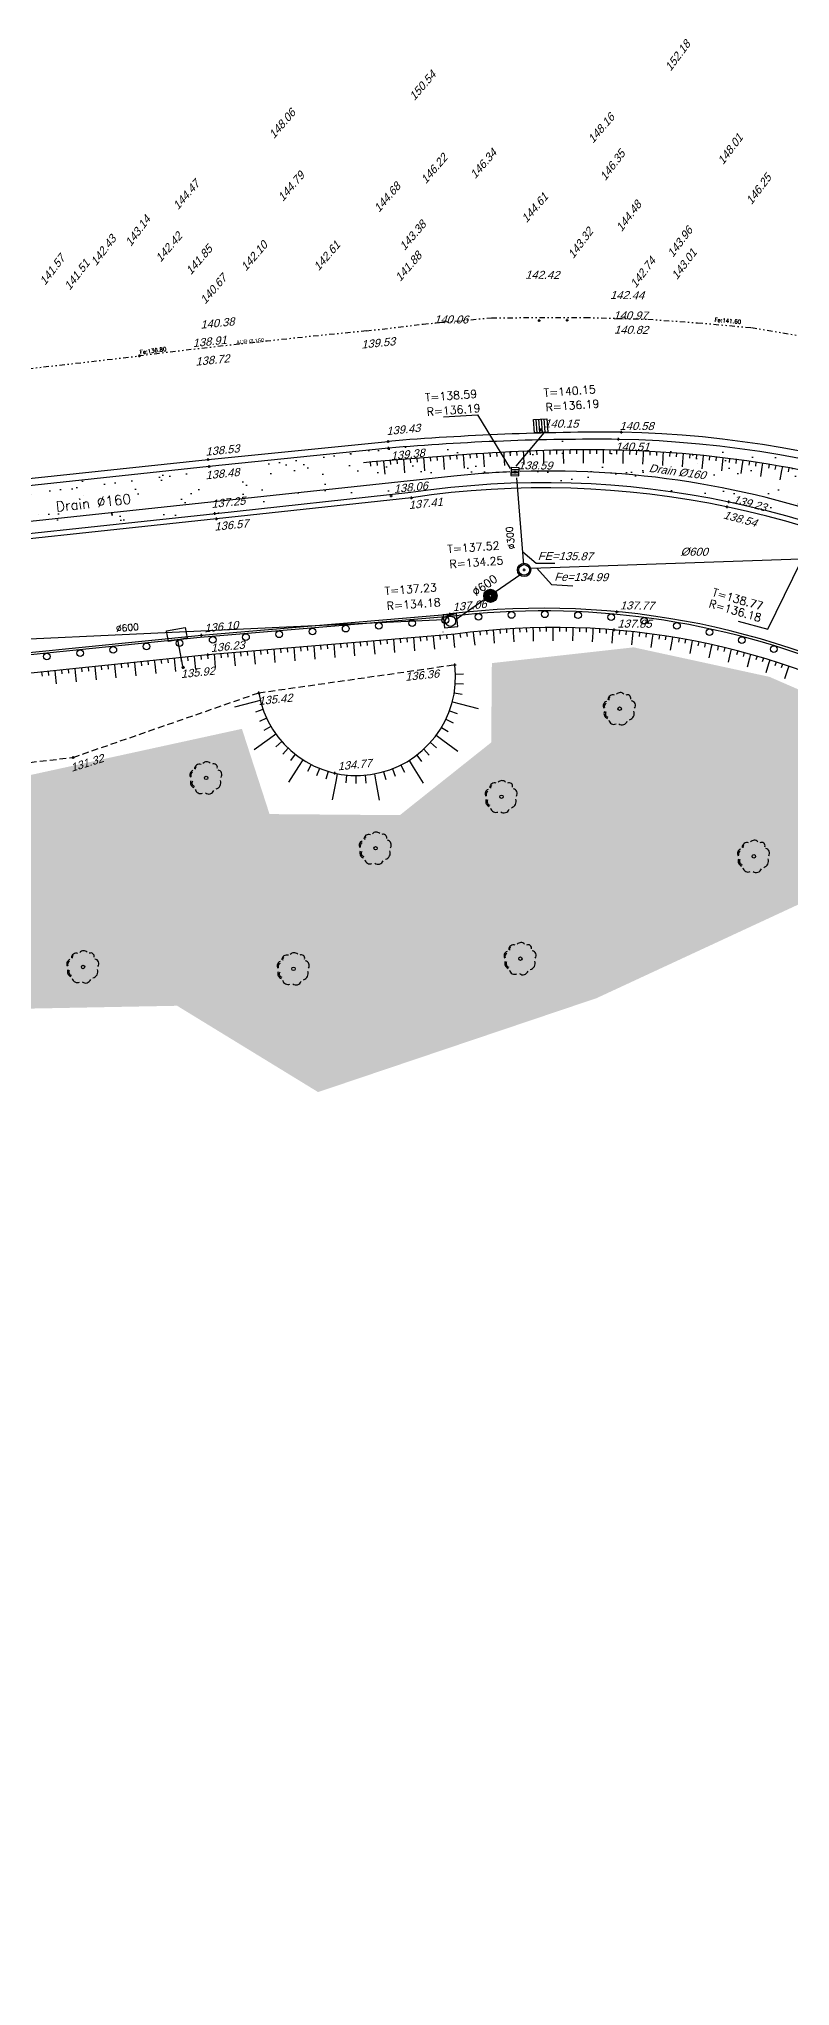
# Model space of a CAD drawing. Header units: metres. Extents: x 1633075 to 1634601, y 8175308 to 8177203.
# Drawn here: x 1633696.6 to 1633752.9, y 8175946.1 to 8176092.1 of the extents above; entities that cross this region are included whole.
import ezdxf

# ---------------------------------------------------------------- set-up
doc = ezdxf.new("R2010")
doc.units = ezdxf.units.M
doc.header["$LTSCALE"] = 2
doc.header["$PDMODE"] = 2
doc.header["$PDSIZE"] = 0.1
for name, pattern in [('211', [0.5, 0.2, -0.1, 0, -0.1, 0, -0.1]), ('31', [2, 1, 1]), ('CACHE', [0.375, 0.25, -0.125]), ('CONTINU', [0])]:
    doc.linetypes.add(name, pattern=pattern)
for name, color, linetype in [('C15785 - BORDURES', 7, 'CONTINU'), ('C15785 - BTALUS', 3, 'CACHE'), ('C15785 - DBA', 252, 'Continuous'), ('C15785 - EAUP', 5, 'CONTINU'), ('C15785 - EP', 4, 'Continuous'), ('C15785 - GLISSIERE', 252, 'Continuous'), ('C15785 - HTALUS', 7, 'Continuous'), ('C15785 - MOBILIER', 252, 'Continuous'), ('C15785 - POINT 2D', 7, 'Continuous'), ('C15785 - RECO-GÉN', 5, 'Continuous'), ('C15785 - Talus', 7, 'Continuous'), ('C15785 - VEGET', 3, 'Continuous'), ('C15785 - Z', 7, 'Continuous')]:
    doc.layers.add(name, color=color, linetype=linetype)
doc.styles.add('SIMPLEX', font='simplex_.ttf', dxfattribs={"height": 0.6})
doc.styles.get("Standard").update_dxf_attribs({"font": 'arial.ttf'})
pattern_1 = [(37.00002714, (1050220.128, 8061047.714), (-0.070374322, 2.937205342), [0, -2.31648, 0, -2.5908, 0, -2.4765]), (7.00002714, (1050220.128, 8061047.714), (2.734567372, 4.277251446), [0, -1.24968, 0, -2.08788, 0, -0.8001]), (327.00002714, (1050218.2534, 8061047.7303), (4.745848775, -0.03279071), [0, -0.762, 0, -2.7432, 0, -3.5814]), (317.00002714, (1050218.2534, 8061047.7303), (4.59283606, 1.29754797), [0, -0.381, 0, -1.79832, 0, -2.0574])]

# ---------------------------------------------------------------- blocks, each defined once
blk = doc.blocks.new('U-GRILLC')
for p, q in [((0.5, 0.5), (-0.5, 0.5)), ((-0.5, 0.5), (-0.5, -0.5)), ((0.4, 0.3), (-0.4, 0.3)), ((0.4, 0.1), (-0.4, 0.1)), ((0.5, -0.5), (0.5, 0.5)), ((-0.5, -0.5), (0.5, -0.5)), ((0.4, -0.1), (-0.4, -0.1)), ((0.4, -0.3), (-0.4, -0.3))]:
    blk.add_line(p, q)
blk = doc.blocks.new('BL19')
at = {"color": 0}
for p, q in [((0.5, 1), (-0.5, 1)), ((-0.5, 1), (-0.5, 0)), ((-0.5, 0), (0.5, 0)), ((0.5, 0), (0.5, 1))]:
    blk.add_line(p, q, dxfattribs=at)
for centre, major_axis, start_param, end_param in [((0.01, -0.97), (0.742, 0.742), 0.387155, 1.183656), ((0.01, 0.55), (-0.275, 0.275), 3.926991, 10.210176)]:
    blk.add_ellipse(centre, major_axis=major_axis, ratio=1, start_param=start_param, end_param=end_param, dxfattribs=at)
blk = doc.blocks.new('GRILLEBG')
at = {"color": 0}
for p, q in [((0, 1), (1, 1)), ((0, 0), (0, 1)), ((1, 0), (0, 0)), ((0.2, 0), (0.2, 1)), ((0.4, 0), (0.4, 1)), ((0.6, 0), (0.6, 1)), ((0.8, 0), (0.8, 1)), ((1, 1), (1, 0))]:
    blk.add_line(p, q, dxfattribs=at)
blk = doc.blocks.new('TALH100A')
blk.add_line((0, 0.3), (0, 1))
blk = doc.blocks.new('TALH100B')
blk.add_line((0, 0), (0, 0.3))
blk = doc.blocks.new('TALB200A')
blk.add_line((0, -0.6), (0, -2))
blk = doc.blocks.new('TALB200B')
blk.add_line((0, 0), (0, -0.6))
blk = doc.blocks.new('RH')
blk.add_circle((0, 0.25), 0.25)
blk = doc.blocks.new('ARBN')
blk.add_circle((0, 0), 0.0517)
for centre, radius, start, end in [((-0.381, -0.079), 0.106, 125.55476, 253.35118), ((-0.313, 0.149), 0.141, 102.38056, 218.15187), ((-0.088, 0.27), 0.194, 62.92893, 157.92343), ((0.159, 0.288), 0.162, 10.55148, 118.7684), ((0.33, 0.115), 0.163, 331.41721, 69.76138), ((-0.236, -0.237), 0.15, 182.29965, 276.8338), ((-0.027, -0.335), 0.147, 208.1993, 316.94033), ((0.007, -0.38), 0.0689, 259.44143, 333.92189), ((0.202, -0.304), 0.137, 247.14192, 348.96343), ((0.221, -0.292), 0.104, 254.316, 338.72529), ((0.342, -0.106), 0.104, 287.35797, 32.9391), ((0.335, -0.105), 0.151, 294.71719, 29.50614)]:
    blk.add_arc(centre, radius, start, end)
blk = doc.blocks.new('TAMPON')
blk.add_circle((0, 0), 0.5)
blk = doc.blocks.new('T1')
at = {"linetype": '31'}
blk.add_point((0, 0), dxfattribs=at)

msp = doc.modelspace()

# ---------------------------------------------------------------- hatches: boundary and pattern name
at = {"layer": 'C15785 - VEGET'}
h = msp.add_hatch(dxfattribs=at)
h.set_pattern_fill('AR-SAND', color=256, scale=0.06, angle=-0.5, style=0)
h.set_pattern_definition(pattern_1)
h.paths.add_polyline_path([(1633740.08, 8176062.05, 0.023521), (1633722.84, 8176061.39), (1633709.38, 8176060.01), (1633696.94, 8176058.67), (1633697.31, 8176055.13), (1633709.89, 8176056.47), (1633724.5, 8176058.05, -0.179853), (1633770.51, 8176048.36), (1633770.31, 8176048.03, -0.019961), (1633785.95, 8176037.13), (1633790.19, 8176043.62, 0.007173), (1633785.41, 8176047, 0.150895)])
h = msp.add_hatch(dxfattribs=at)
h.set_pattern_fill('AR-SAND', color=256, scale=0.06, angle=-0.5, style=0)
h.set_pattern_definition(pattern_1)
h.paths.add_polyline_path([(1633686.05, 8176053.92), (1633697.31, 8176055.13), (1633696.94, 8176058.67), (1633686.07, 8176057.51), (1633661.2, 8176054.9), (1633640.72, 8176052.29, 0.067352), (1633619.46, 8176046.2), (1633620.53, 8176042.7, -0.01195), (1633623.37, 8176043.97), (1633623.22, 8176044.33, -0.070511), (1633641, 8176049.01), (1633661.48, 8176051.26)])
h = msp.add_hatch(dxfattribs=at)
h.set_pattern_fill('AR-CONC', color=256, scale=0.035, angle=-0.5, style=0)
h.set_pattern_definition([(49.5000271, (1050220.128, 8061047.714), (6.371352654, -0.61348817), [0.66675, -7.33425]), (354.5000271, (1050220.128, 8061047.714), (-1.17510092, 6.6974915), [0.5334, -5.8674]), (99.9510271, (1050220.659, 8061047.663), (5.19627452, 6.083972695), [0.56665, -6.23315]), (45.6842271, (1050220.1434, 8061049.492), (9.47456497, -1.55421629), [1.000125, -11.001375]), (96.1356271, (1050220.933, 8061049.362), (8.38439863, 8.58705861), [0.849975, -9.349725]), (350.6840271, (1050220.143, 8061049.492), (8.38441149, 8.58704316), [0.8001, -8.8011]), (20.5000271, (1050221.0285, 8061049.0396), (5.275085627, -3.625461903), [0.66675, -7.33425]), (325.5000271, (1050221.0285, 8061049.0396), (2.21924188, 6.427458284), [0.5334, -5.8674]), (70.9514271, (1050221.468, 8061048.7375), (7.494313027, 2.80201086), [0.56665, -6.23315]), (37.00002714, (1050220.1279, 8061047.714), (0.1339211355, 2.95837039), [0, -5.79628, 0, -5.9563, 0, -5.889625]), (7.00002714, (1050220.128, 8061047.714), (2.369195514, 3.485779085), [0, -3.39598, 0, -5.66293, 0, -2.244725]), (327.00002714, (1050218.1455, 8061047.7312), (4.743740522, -0.241909423), [0, -2.2225, 0, -6.9342, 0, -9.20115]), (317.0000271, (1050217.2565, 8061047.739), (5.19208952, 0.84465285), [0, -2.88925, 0, -4.60502, 0, -6.53415])])
h.paths.add_polyline_path([(1633615.42, 8175997.87), (1633595.17, 8175996.14), (1633602.33, 8176007.33), (1633617.33, 8176021.21), (1633636.51, 8176028.26), (1633662.06, 8176033.55), (1633693.1, 8176036.25), (1633711.84, 8176040.34), (1633713.91, 8176033.95), (1633723.68, 8176033.87), (1633730.53, 8176039.32), (1633730.58, 8176045.27), (1633741.21, 8176046.45), (1633751.39, 8176044.24), (1633765.36, 8176038.17), (1633775.49, 8176030.02), (1633791.53, 8176017.56), (1633806.29, 8176003.85), (1633821.01, 8175986.31), (1633834.85, 8175965.39), (1633842.81, 8175952.16), (1633850.32, 8175935.96), (1633855.71, 8175920.63), (1633856.35, 8175897.27), (1633841.92, 8175899.09), (1633839.59, 8175924.59), (1633817.02, 8175967.24), (1633784.21, 8176006.16), (1633755.5, 8176028.07), (1633738.43, 8176020.15), (1633717.55, 8176013.11), (1633706.98, 8176019.58), (1633661.08, 8176018.7), (1633630.42, 8176011.33)])

# ---------------------------------------------------------------- linework, layer by layer
at = {"layer": 'C15785 - BORDURES'}
msp.add_lwpolyline([(1633641.19, 8176039.4), (1633662.2, 8176042.23), (1633676.24, 8176043.91), (1633686.92, 8176045.17), (1633708.81, 8176047.37), (1633727.43, 8176048.95)], dxfattribs=at)
msp.add_arc((1633734.45, 8175990.6), 58.78, 60.1623, 96.8532, dxfattribs=at)
at = {"layer": 'C15785 - BTALUS'}
for points in [[(1633713.1, 8176043.04), (1633727.81, 8176045.15)], [(1633653.21, 8176033.28), (1633676.57, 8176035.57), (1633699.18, 8176038.2), (1633713.1, 8176043.04)]]:
    msp.add_lwpolyline(points, dxfattribs=at)
at = {"layer": 'C15785 - DBA'}
for points in [[(1633640.58, 8176052.89), (1633661.12, 8176055.42), (1633686.19, 8176058.09), (1633709.3, 8176060.54), (1633722.8, 8176061.89)], [(1633722.84, 8176061.39), (1633709.38, 8176060.01), (1633686.07, 8176057.51), (1633661.2, 8176054.9), (1633640.72, 8176052.29)]]:
    msp.add_lwpolyline(points, dxfattribs=at)
for points in [[(1633770.51, 8176048.36, 0.179853), (1633724.5, 8176058.05), (1633709.89, 8176056.47), (1633686.05, 8176053.92), (1633661.48, 8176051.26), (1633641, 8176049.01, 0.070511), (1633623.22, 8176044.33, 0.070511)], [(1633770.31, 8176048.03, 0.179882), (1633724.55, 8176057.67), (1633709.93, 8176056.09), (1633686.1, 8176053.54), (1633661.53, 8176050.88), (1633641.04, 8176048.63, 0.070505), (1633623.37, 8176043.97)]]:
    msp.add_lwpolyline(points, format="xyb", dxfattribs=at)
for centre, radius, start, end in [((1633739.82, 8175854.51), 208.08, 89.8682, 94.6906), ((1633738.43, 8175981.55), 81.06, 54.4733, 88.6814), ((1633738.48, 8175878.64), 183.41, 89.5004, 94.8901), ((1633738.38, 8175981.13), 80.93, 54.4772, 88.8009)]:
    msp.add_arc(centre, radius, start, end, dxfattribs=at)
at = {"layer": 'C15785 - EAUP', "linetype": '211'}
for points in [[(1633683.85, 8176066.06, 0.003489), (1633704.16, 8176068.3, -0.006617), (1633721.17, 8176070.17), (1633725.42, 8176070.68), (1633730.56, 8176071.16), (1633737.57, 8176071.18), (1633737.57, 8176071.18)], [(1633737.57, 8176071.18, -0.007251), (1633737.57, 8176071.18), (1633742.28, 8176071.05), (1633746.01, 8176070.78), (1633746.01, 8176070.78), (1633750.04, 8176070.42), (1633756.85, 8176069.27), (1633756.85, 8176069.27, -0.021939), (1633761.29, 8176068.17, -0.030317), (1633770.32, 8176065.29, -0.052844), (1633785.99, 8176057.32), (1633796.5, 8176049.94), (1633804.92, 8176043.57), (1633812.95, 8176036.52), (1633817.86, 8176032.04), (1633834.19, 8176015.77, -0.014221), (1633838.26, 8176010.8, -0.014221), (1633846.84, 8175999.52, -0.025262), (1633855.67, 8175986.44), (1633858.81, 8175981.12), (1633858.81, 8175981.12), (1633864.79, 8175970.74), (1633871.46, 8175957.56, -0.015597), (1633878.19, 8175942.17, -0.002104)]]:
    msp.add_lwpolyline(points, format="xyb", dxfattribs=at)
at = {"layer": 'C15785 - EP', "linetype": 'CONTINU'}
msp.add_line((1633734.48, 8176062.54), (1633732.37, 8176060.04), dxfattribs=at)
at = {"layer": 'C15785 - EP'}
for p, q in [((1633732.43, 8176059.15), (1633732.95, 8176052.64)), ((1633753.71, 8176053.07), (1633733.53, 8176052.35)), ((1633732.74, 8176051.92), (1633730.82, 8176050.58)), ((1633730.09, 8176050.07), (1633727.84, 8176048.5))]:
    msp.add_line(p, q, dxfattribs=at)
at = {"layer": 'C15785 - EP', "flags": 128}
for points in [[(1633726.95, 8176063.74), (1633729.5, 8176063.88), (1633731.95, 8176059.85)], [(1633732.91, 8176053.6), (1633733.9, 8176052.76), (1633735.3, 8176052.77)], [(1633733.95, 8176052.38), (1633735.06, 8176051.17), (1633736.64, 8176051.06)], [(1633749.04, 8176048.42), (1633751.26, 8176047.82), (1633753.78, 8176052.92)]]:
    msp.add_lwpolyline(points, dxfattribs=at)
msp.add_lwpolyline([(1633731.93, 8176059.6, 0.015709), (1633727.72, 8176059.29), (1633672.83, 8176053.4)], format="xyb", dxfattribs=at)
at = {"layer": 'C15785 - EP', "linetype": 'CONTINU'}
msp.add_lwpolyline([(1633671.27, 8176045.94), (1633726.95, 8176048.54)], dxfattribs=at)
at = {"layer": 'C15785 - EP'}
for centre, radius in [((1633733, 8176052.25), 0.4), ((1633730.47, 8176050.31), 0.497), ((1633730.47, 8176050.31), 0.447), ((1633730.47, 8176050.31), 0.397), ((1633730.47, 8176050.31), 0.347), ((1633730.47, 8176050.31), 0.297), ((1633730.47, 8176050.31), 0.247), ((1633730.47, 8176050.31), 0.197), ((1633730.47, 8176050.31), 0.147), ((1633730.47, 8176050.31), 0.0966)]:
    msp.add_circle(centre, radius, dxfattribs=at)
msp.add_arc((1633734.89, 8175992.37), 67.3, 68.7947, 91.8735, dxfattribs=at)
at = {"layer": 'C15785 - GLISSIERE'}
msp.add_lwpolyline([(1633766.69, 8176039.38, 0.055002), (1633757.16, 8176044.61, 0.129646), (1633727.4, 8176048.76), (1633708.7, 8176047.18), (1633686.92, 8176044.96), (1633662.18, 8176042), (1633641.12, 8176039.21, 0.030208), (1633629.02, 8176036.02, 0.144588), (1633603.73, 8176016.96, 0.167506), (1633592.63, 8175983.01)], format="xyb", dxfattribs=at)
at = {"layer": 'C15785 - HTALUS'}
msp.add_lwpolyline([(1633762.49, 8176040.69, 0.165527), (1633727.83, 8176047.44), (1633709.28, 8176045.89), (1633686.59, 8176043.54), (1633662.3, 8176040.79), (1633641.48, 8176037.99, 0.095704), (1633618.83, 8176029.44, 0.197756), (1633595.17, 8175996.14)], format="xyb", dxfattribs=at)
msp.add_arc((1633720.43, 8176044.27), 7.43, 189.5406, 6.739, dxfattribs=at)
msp.add_spline([(1633941.52, 8175835.34), (1633924.14, 8175846.32), (1633908.85, 8175860.13), (1633892.88, 8175880.2), (1633883.4, 8175897.29), (1633871.93, 8175927.87), (1633863.33, 8175950.19), (1633850.89, 8175973.31), (1633838.35, 8175992.58), (1633817.92, 8176017.72), (1633802.26, 8176032.42), (1633785.95, 8176045.34), (1633766.96, 8176055.86), (1633741.61, 8176061.18), (1633720.96, 8176060.29)], degree=3, dxfattribs=at)
at = {"layer": 'C15785 - MOBILIER'}
for p, q in [((1633706.19, 8176047.68), (1633707.58, 8176047.94)), ((1633707.58, 8176047.94), (1633707.73, 8176047.15)), ((1633706.34, 8176046.88), (1633706.19, 8176047.68)), ((1633707.73, 8176047.15), (1633706.34, 8176046.88)), ((1633707.41, 8176045.03), (1633707.03, 8176047.01))]:
    msp.add_line(p, q, dxfattribs=at)
msp.add_circle((1633707.43, 8176044.95), 0.0758, dxfattribs=at)
at = {"layer": 'C15785 - POINT 2D'}
for p in [(1633734.26, 8176062.76), (1633740.3, 8176062.59), (1633722.8, 8176061.89), (1633722.84, 8176061.39), (1633740.08, 8176062.05), (1633709.3, 8176060.54), (1633709.38, 8176060.01), (1633732.32, 8176059.62), (1633709.81, 8176056.49), (1633723.02, 8176057.82), (1633724.55, 8176057.67), (1633748.22, 8176056.98), (1633748.35, 8176057.36), (1633709.93, 8176056.09), (1633733, 8176052.25), (1633727.43, 8176048.95), (1633739.76, 8176047.76), (1633739.94, 8176049.12), (1633708.81, 8176047.37), (1633707.43, 8176044.95), (1633709.28, 8176045.89), (1633727.81, 8176045.15), (1633713.1, 8176043.04), (1633699.18, 8176038.2), (1633718.81, 8176037.02)]:
    msp.add_point(p, dxfattribs=at)
at = {"layer": 'C15785 - RECO-GÉN'}
msp.add_line((1633726.9, 8176047.62), (1633726.9, 8176047.59), dxfattribs=at)

# ---------------------------------------------------------------- block references
at = {"layer": 'C15785 - EAUP'}
for p, rotation in [((1633734.13, 8176070.95), 271.8039431420324), ((1633736.22, 8176070.99), 270.1421991349873), ((1633704.16, 8176068.3), 276.6704051354137)]:
    msp.add_blockref('T1', p, dxfattribs=dict(at, rotation=rotation))
at = {"layer": 'C15785 - EP'}
for name, p, rotation in [('GRILLEBG', (1633733.77, 8176062.53), 3.540928319853914), ('TAMPON', (1633733, 8176052.25), 359.5000271160415), ('BL19', (1633727.43, 8176048.95), 185.7141999523596)]:
    msp.add_blockref(name, p, dxfattribs=dict(at, rotation=rotation))
at = {"layer": 'C15785 - EP', "xscale": 0.6000000000915776, "yscale": 0.6000000000915776, "zscale": 0.6000000000915776, "rotation": 177.1243141975512}
msp.add_blockref('U-GRILLC', (1633732.32, 8176059.62), dxfattribs=at)
at = {"layer": 'C15785 - GLISSIERE'}
for p, rotation in [((1633717.11, 8176047.89), 184.8352526821966), ((1633719.6, 8176048.1), 184.8352526821966), ((1633722.09, 8176048.31), 184.8352526821966), ((1633724.58, 8176048.52), 184.8352526821966), ((1633727.07, 8176048.73), 184.8352526821966), ((1633729.56, 8176048.98), 184.7159780854104), ((1633732.05, 8176049.13), 182.284625794882), ((1633734.55, 8176049.18), 179.8532735558019), ((1633737.05, 8176049.12), 177.4219212764255), ((1633739.55, 8176048.96), 174.9905689693008), ((1633742.03, 8176048.68), 172.5592167284735), ((1633744.5, 8176048.31), 170.1278644320423), ((1633746.95, 8176047.83), 167.6965121608874), ((1633702.17, 8176046.51), 185.8318400240121), ((1633704.66, 8176046.77), 185.8318400240121), ((1633707.14, 8176047.02), 185.8318400240121), ((1633709.63, 8176047.26), 184.8352526821966), ((1633712.12, 8176047.47), 184.8352526821966), ((1633714.61, 8176047.68), 184.8352526821966), ((1633749.39, 8176047.24), 165.2651599232206), ((1633751.79, 8176046.56), 162.8338076173447), ((1633697.19, 8176046.01), 185.8318400240121), ((1633699.68, 8176046.26), 185.8318400240121)]:
    msp.add_blockref('RH', p, dxfattribs=dict(at, rotation=rotation))
at = {"layer": 'C15785 - Talus'}
for name, p, rotation in [('TALH100B', (1633729.44, 8176060.96), 183.7000408863879), ('TALH100B', (1633729.94, 8176060.99), 183.5493784927678), ('TALH100B', (1633730.44, 8176061.02), 183.3900779185885), ('TALH100B', (1633730.93, 8176061.05), 183.2220964381034), ('TALH100B', (1633731.47, 8176061.08), 183.0339614090355), ('TALH100B', (1633731.93, 8176061.1), 182.8601386245233), ('TALH100B', (1633732.43, 8176061.13), 182.6660588379448), ('TALH100B', (1633732.93, 8176061.15), 182.4629074093334), ('TALH100B', (1633733.43, 8176061.17), 182.2515088117869), ('TALH100B', (1633733.93, 8176061.19), 182.0313949013629), ('TALH100B', (1633734.43, 8176061.21), 181.802588760579), ('TALH100B', (1633734.93, 8176061.22), 181.5654003068568), ('TALH100B', (1633735.43, 8176061.23), 181.3192909893719), ('TALH100B', (1633735.93, 8176061.24), 181.0639523810642), ('TALH100B', (1633736.43, 8176061.25), 180.8009751587876), ('TALH100B', (1633736.93, 8176061.26), 180.5285705442637), ('TALH100B', (1633737.43, 8176061.26), 180.2478263427428), ('TALH100A', (1633737.43, 8176061.26), 180.2478263427428), ('TALH100B', (1633737.93, 8176061.26), 179.9585091051273), ('TALH100B', (1633738.43, 8176061.26), 179.6607809419982), ('TALH100B', (1633738.93, 8176061.26), 179.3544246609647), ('TALH100B', (1633739.43, 8176061.25), 179.0395527295555), ('TALH100B', (1633739.93, 8176061.24), 178.71637147854), ('TALH100B', (1633740.42, 8176061.23), 178.3883240239474), ('TALH100B', (1633740.92, 8176061.21), 178.0482944734509), ('TALH100B', (1633741.42, 8176061.19), 177.6999849461704), ('TALH100B', (1633741.93, 8176061.17), 177.3413617411637), ('TALH100B', (1633742.43, 8176061.15), 176.9858972713495), ('TALH100B', (1633742.93, 8176061.12), 176.6303929734672), ('TALH100B', (1633743.43, 8176061.09), 176.2749610421351), ('TALH100B', (1633743.93, 8176061.05), 175.919556740648), ('TALH100B', (1633744.42, 8176061.02), 175.5638618831979), ('TALH100B', (1633744.92, 8176060.98), 175.2080778808916), ('TALH100B', (1633721.46, 8176060.33), 184.9368253017255), ('TALH100B', (1633721.96, 8176060.37), 184.92397215278), ('TALH100B', (1633722.46, 8176060.42), 184.9025468960629), ('TALH100A', (1633722.46, 8176060.42), 184.9025468960629), ('TALH100B', (1633722.96, 8176060.46), 184.872551588146), ('TALH100B', (1633723.46, 8176060.5), 184.8339720008915), ('TALH100B', (1633723.95, 8176060.54), 184.7868011266457), ('TALH100A', (1633723.95, 8176060.54), 184.7868011266457), ('TALH100B', (1633724.45, 8176060.59), 184.7310586555018), ('TALH100B', (1633724.95, 8176060.63), 184.6667213435573), ('TALH100B', (1633725.45, 8176060.67), 184.5937867771195), ('TALH100A', (1633725.45, 8176060.67), 184.5937867771195), ('TALH100B', (1633725.95, 8176060.71), 184.5122513391237), ('TALH100B', (1633726.45, 8176060.75), 184.4221119504463), ('TALH100B', (1633726.94, 8176060.78), 184.3234088550322), ('TALH100A', (1633726.94, 8176060.78), 184.3234088550322), ('TALH100B', (1633727.44, 8176060.82), 184.2160052254783), ('TALH100B', (1633727.94, 8176060.86), 184.0999873591888), ('TALH100B', (1633728.44, 8176060.89), 183.9753295891587), ('TALH100A', (1633728.44, 8176060.89), 183.9753295891587), ('TALH100B', (1633728.94, 8176060.93), 183.8418022844037), ('TALH100A', (1633729.94, 8176060.99), 183.5493784927678), ('TALH100A', (1633731.47, 8176061.08), 183.0339614090355), ('TALH100A', (1633732.93, 8176061.15), 182.4629074093334), ('TALH100A', (1633734.43, 8176061.21), 181.802588760579), ('TALH100A', (1633735.93, 8176061.24), 181.0639523810642), ('TALH100A', (1633738.93, 8176061.26), 179.3544246609647), ('TALH100A', (1633740.42, 8176061.23), 178.3883240239474), ('TALH100A', (1633741.93, 8176061.17), 177.3413617411637), ('TALH100A', (1633743.43, 8176061.09), 176.2749610421351), ('TALH100A', (1633744.92, 8176060.98), 175.2080778808916), ('TALH100B', (1633745.42, 8176060.93), 174.8521198785327), ('TALH100B', (1633745.92, 8176060.89), 174.4958980425121), ('TALH100A', (1633746.42, 8176060.84), 174.1394357351134), ('TALH100B', (1633746.42, 8176060.84), 174.1394357351134), ('TALH100B', (1633746.91, 8176060.78), 173.7827624422752), ('TALH100B', (1633747.41, 8176060.73), 173.425745312638), ('TALH100A', (1633747.91, 8176060.67), 173.068249069128), ('TALH100B', (1633747.91, 8176060.67), 173.068249069128), ('TALH100B', (1633748.4, 8176060.61), 172.7104289252077), ('TALH100B', (1633748.9, 8176060.54), 172.3522062980418), ('TALH100A', (1633749.39, 8176060.47), 171.9935279660634), ('TALH100B', (1633749.39, 8176060.47), 171.9935279660634), ('TALH100B', (1633749.89, 8176060.4), 171.6343355337874), ('TALH100B', (1633750.38, 8176060.33), 171.2746103367726), ('TALH100A', (1633750.88, 8176060.25), 170.9143282377932), ('TALH100B', (1633750.88, 8176060.25), 170.9143282377932), ('TALH100B', (1633751.37, 8176060.17), 170.553458117255), ('TALH100B', (1633751.86, 8176060.09), 170.1919386585311), ('TALH100A', (1633752.36, 8176060), 169.8282528038387), ('TALH100B', (1633752.36, 8176060), 169.8282528038387), ('TALH100B', (1633752.85, 8176059.91), 169.4666892322791), ('TALH100B', (1633731.67, 8176047.83), 183.7509269809942), ('TALH100B', (1633732.17, 8176047.86), 183.2281326802033), ('TALH100B', (1633732.66, 8176047.88), 182.7053383783321), ('TALH100B', (1633733.16, 8176047.9), 182.1825440448863), ('TALH100B', (1633733.66, 8176047.92), 181.6597497358474), ('TALH100B', (1633734.16, 8176047.93), 181.1369554400682), ('TALH100B', (1633734.66, 8176047.94), 180.6141611336279), ('TALH100B', (1633735.16, 8176047.94), 180.0913667855621), ('TALH100B', (1633735.66, 8176047.94), 179.5685725204035), ('TALH100B', (1633736.16, 8176047.94), 179.0457781953871), ('TALH100B', (1633736.66, 8176047.93), 178.5229838839254), ('TALH100B', (1633737.16, 8176047.91), 178.0001895596869), ('TALH100B', (1633737.66, 8176047.89), 177.4773952598414), ('TALH100B', (1633738.16, 8176047.87), 176.9546009282442), ('TALH100B', (1633738.66, 8176047.84), 176.4318066335057), ('TALH100B', (1633715.23, 8176046.39), 184.7647002914507), ('TALH100B', (1633715.73, 8176046.43), 184.7647002914507), ('TALH100B', (1633716.23, 8176046.47), 184.7647002914507), ('TALH100B', (1633716.73, 8176046.51), 184.7647002914507), ('TALH100B', (1633717.22, 8176046.55), 184.7647002914507), ('TALH100B', (1633717.72, 8176046.6), 184.7647002914507), ('TALH100B', (1633718.22, 8176046.64), 184.7647002914507), ('TALH100B', (1633718.72, 8176046.68), 184.7647002914507), ('TALH100A', (1633718.72, 8176046.68), 184.7647002914507), ('TALH100B', (1633719.22, 8176046.72), 184.7647002914507), ('TALH100B', (1633719.71, 8176046.76), 184.7647002914507), ('TALH100B', (1633720.21, 8176046.8), 184.7647002914507), ('TALH100A', (1633720.21, 8176046.8), 184.7647002914507), ('TALH100B', (1633720.71, 8176046.85), 184.7647002914507), ('TALH100B', (1633721.21, 8176046.89), 184.7647002914507), ('TALH100B', (1633721.71, 8176046.93), 184.7647002914507), ('TALH100A', (1633721.71, 8176046.93), 184.7647002914507), ('TALH100B', (1633722.21, 8176046.97), 184.7647002914507), ('TALH100B', (1633722.7, 8176047.01), 184.7647002914507), ('TALH100B', (1633723.2, 8176047.05), 184.7647002914507), ('TALH100A', (1633723.2, 8176047.05), 184.7647002914507), ('TALH100B', (1633723.7, 8176047.09), 184.7647002914507), ('TALH100B', (1633724.2, 8176047.14), 184.7647002914507), ('TALH100B', (1633724.7, 8176047.18), 184.7647002914507), ('TALH100A', (1633724.7, 8176047.18), 184.7647002914507), ('TALH100B', (1633725.2, 8176047.22), 184.7647002914507), ('TALH100B', (1633725.69, 8176047.26), 184.7647002914507), ('TALH100B', (1633726.19, 8176047.3), 184.7647002914507), ('TALH100A', (1633726.19, 8176047.3), 184.7647002914507), ('TALH100B', (1633726.69, 8176047.34), 184.7647002914507), ('TALH100B', (1633727.19, 8176047.39), 184.7647002914507), ('TALH100B', (1633727.69, 8176047.43), 184.7647002914507), ('TALH100A', (1633727.69, 8176047.43), 184.7647002914507), ('TALH100B', (1633728.18, 8176047.49), 187.4104871378718), ('TALH100B', (1633728.68, 8176047.55), 186.8876928557108), ('TALH100B', (1633729.18, 8176047.61), 186.3648984988193), ('TALH100A', (1633729.18, 8176047.61), 186.3648984988193), ('TALH100B', (1633729.67, 8176047.66), 185.8421042130538), ('TALH100B', (1633730.17, 8176047.71), 185.3193098894366), ('TALH100B', (1633730.67, 8176047.75), 184.7965155905411), ('TALH100A', (1633730.67, 8176047.75), 184.7965155905411), ('TALH100B', (1633731.17, 8176047.79), 184.2737212899954), ('TALH100A', (1633732.17, 8176047.86), 183.2281326802033), ('TALH100A', (1633733.66, 8176047.92), 181.6597497358474), ('TALH100A', (1633735.16, 8176047.94), 180.0913667855621), ('TALH100A', (1633736.66, 8176047.93), 178.5229838839254), ('TALH100A', (1633738.16, 8176047.87), 176.9546009282442), ('TALH100B', (1633739.16, 8176047.8), 175.9090123050188), ('TALH100A', (1633739.66, 8176047.77), 175.3862180046494), ('TALH100B', (1633739.66, 8176047.77), 175.3862180046494), ('TALH100B', (1633740.16, 8176047.72), 174.8634237133253), ('TALH100B', (1633740.65, 8176047.68), 174.3406293929892), ('TALH100A', (1633741.15, 8176047.63), 173.8178350935383), ('TALH100B', (1633741.15, 8176047.63), 173.8178350935383), ('TALH100B', (1633741.65, 8176047.57), 173.2950407966415), ('TALH100B', (1633742.15, 8176047.51), 172.7722464756104), ('TALH100A', (1633742.64, 8176047.44), 172.2494521474228), ('TALH100B', (1633742.64, 8176047.44), 172.2494521474228), ('TALH100B', (1633743.14, 8176047.37), 171.726657828082), ('TALH100B', (1633743.63, 8176047.3), 171.2038635310108), ('TALH100A', (1633744.12, 8176047.22), 170.6810692235823), ('TALH100B', (1633744.12, 8176047.22), 170.6810692235823), ('TALH100B', (1633744.62, 8176047.14), 170.158274928063), ('TALH100B', (1633745.11, 8176047.05), 169.6354806327456), ('TALH100A', (1633745.6, 8176046.96), 169.1126862829592), ('TALH100B', (1633745.6, 8176046.96), 169.1126862829592), ('TALH100B', (1633746.09, 8176046.86), 168.5898919981544), ('TALH100B', (1633746.58, 8176046.76), 168.0670977110618), ('TALH100B', (1633747.07, 8176046.65), 167.5443033790614), ('TALH100B', (1633747.56, 8176046.54), 167.0215090914953), ('TALH100B', (1633748.04, 8176046.43), 166.4987147636324), ('TALH100B', (1633699.8, 8176044.91), 185.9064932886963), ('TALH100B', (1633700.3, 8176044.96), 185.9064932886963), ('TALH100B', (1633700.8, 8176045.01), 185.9064932886963), ('TALH100B', (1633701.29, 8176045.07), 185.9064932886963), ('TALH100B', (1633701.79, 8176045.12), 185.9064932886963), ('TALH100B', (1633702.29, 8176045.17), 185.9064932886963), ('TALH100B', (1633702.79, 8176045.22), 185.9064932886963), ('TALH100B', (1633703.28, 8176045.27), 185.9064932886963), ('TALH100B', (1633703.78, 8176045.32), 185.9064932886963), ('TALH100A', (1633703.78, 8176045.32), 185.9064932886963), ('TALH100B', (1633704.28, 8176045.37), 185.9064932886963), ('TALH100B', (1633704.78, 8176045.43), 185.9064932886963), ('TALH100B', (1633705.27, 8176045.48), 185.9064932886963), ('TALH100A', (1633705.27, 8176045.48), 185.9064932886963), ('TALH100B', (1633705.77, 8176045.53), 185.9064932886963), ('TALH100B', (1633706.27, 8176045.58), 185.9064932886963), ('TALH100B', (1633706.76, 8176045.63), 185.9064932886963), ('TALH100A', (1633706.76, 8176045.63), 185.9064932886963), ('TALH100B', (1633707.26, 8176045.68), 185.9064932886963), ('TALH100B', (1633707.76, 8176045.73), 185.9064932886963), ('TALH100B', (1633708.26, 8176045.79), 185.9064932886963), ('TALH100A', (1633708.26, 8176045.79), 185.9064932886963), ('TALH100B', (1633708.75, 8176045.84), 185.9064932886963), ('TALH100B', (1633709.25, 8176045.89), 185.9064932886963), ('TALH100B', (1633709.75, 8176045.93), 184.7647002914507), ('TALH100A', (1633709.75, 8176045.93), 184.7647002914507), ('TALH100B', (1633710.25, 8176045.97), 184.7647002914507), ('TALH100B', (1633710.75, 8176046.01), 184.7647002914507), ('TALH100B', (1633711.24, 8176046.06), 184.7647002914507), ('TALH100A', (1633711.24, 8176046.06), 184.7647002914507), ('TALH100B', (1633711.74, 8176046.1), 184.7647002914507), ('TALH100B', (1633712.24, 8176046.14), 184.7647002914507), ('TALH100B', (1633712.74, 8176046.18), 184.7647002914507), ('TALH100A', (1633712.74, 8176046.18), 184.7647002914507), ('TALH100B', (1633713.24, 8176046.22), 184.7647002914507), ('TALH100B', (1633713.74, 8176046.26), 184.7647002914507), ('TALH100B', (1633714.23, 8176046.31), 184.7647002914507), ('TALH100A', (1633714.23, 8176046.31), 184.7647002914507), ('TALH100B', (1633714.73, 8176046.35), 184.7647002914507), ('TALH100A', (1633715.73, 8176046.43), 184.7647002914507), ('TALH100A', (1633717.22, 8176046.55), 184.7647002914507), ('TALH100A', (1633747.07, 8176046.65), 167.5443033790614), ('TALH100A', (1633748.53, 8176046.31), 165.9759204436569), ('TALH100B', (1633748.53, 8176046.31), 165.9759204436569), ('TALH100B', (1633749.01, 8176046.19), 165.4531261237233), ('TALH100B', (1633749.5, 8176046.06), 164.9303318248944), ('TALH100A', (1633749.98, 8176045.93), 164.407537523865), ('TALH100B', (1633749.98, 8176045.93), 164.407537523865), ('TALH100B', (1633750.46, 8176045.79), 163.8847432326748), ('TALH100B', (1633750.94, 8176045.65), 163.3619489201846), ('TALH100A', (1633751.42, 8176045.5), 162.839154611849), ('TALH100B', (1633751.42, 8176045.5), 162.839154611849), ('TALH100B', (1633751.9, 8176045.35), 162.3163602749319), ('TALH100B', (1633752.37, 8176045.2), 161.7935659554423), ('TALH100B', (1633752.85, 8176045.04), 161.2707716481543), ('TALH100B', (1633696.82, 8176044.6), 185.9064932886963), ('TALH100B', (1633697.31, 8176044.65), 185.9064932886963), ('TALH100B', (1633697.81, 8176044.71), 185.9064932886963), ('TALH100A', (1633697.81, 8176044.71), 185.9064932886963), ('TALH100B', (1633698.31, 8176044.76), 185.9064932886963), ('TALH100B', (1633698.81, 8176044.81), 185.9064932886963), ('TALH100B', (1633699.3, 8176044.86), 185.9064932886963), ('TALH100A', (1633699.3, 8176044.86), 185.9064932886963), ('TALH100A', (1633700.8, 8176045.01), 185.9064932886963), ('TALH100A', (1633702.29, 8176045.17), 185.9064932886963), ('TALB200B', (1633727.85, 8176043.75), 85.94963358666386), ('TALB200B', (1633727.86, 8176044.45), 91.34430871338022), ('TALH100A', (1633752.85, 8176045.04), 161.2707716481543), ('TALB200A', (1633713.22, 8176042.46), 284.1093798136048), ('TALB200B', (1633713.22, 8176042.46), 284.1093798136048), ('TALB200B', (1633727.62, 8176042.37), 75.16028333474237), ('TALB200B', (1633727.76, 8176043.05), 80.55495846630703), ('TALB200A', (1633727.62, 8176042.37), 75.16028333474237), ('TALB200B', (1633713.42, 8176041.79), 289.5040549466605), ('TALB200B', (1633713.69, 8176041.14), 294.8987300794596), ('TALB200B', (1633714.01, 8176040.52), 300.2934052031746), ('TALB200B', (1633727.13, 8176041.06), 64.37093308690031), ('TALB200B', (1633727.41, 8176041.7), 69.7656082118792), ('TALB200A', (1633714.39, 8176039.94), 305.688080331232), ('TALB200B', (1633714.39, 8176039.94), 305.688080331232), ('TALB200B', (1633714.83, 8176039.39), 311.0827554394927), ('TALB200B', (1633725.97, 8176039.32), 48.18690769674792), ('TALB200B', (1633726.41, 8176039.86), 53.58158285053254), ('TALB200B', (1633726.8, 8176040.44), 58.97625796008643), ('TALB200A', (1633726.41, 8176039.86), 53.58158285053254), ('TALB200B', (1633715.31, 8176038.88), 316.4774305524232), ('TALB200B', (1633715.84, 8176038.43), 321.8721056814283), ('TALB200B', (1633716.41, 8176038.02), 327.2667808366824), ('TALB200B', (1633717.02, 8176037.67), 332.6614559493922), ('TALB200B', (1633723.76, 8176037.63), 26.6082072129602), ('TALB200B', (1633724.37, 8176037.97), 32.00288234438968), ('TALB200B', (1633724.95, 8176038.37), 37.39755746297215), ('TALB200B', (1633725.48, 8176038.82), 42.79223258114083), ('TALB200A', (1633716.41, 8176038.02), 327.2667808366824), ('TALB200B', (1633717.65, 8176037.38), 338.0561310497644), ('TALB200B', (1633718.31, 8176037.15), 343.4508062193759), ('TALB200A', (1633718.99, 8176036.98), 348.8454813514698), ('TALB200B', (1633718.99, 8176036.98), 348.8454813514698), ('TALB200B', (1633719.69, 8176036.88), 354.2401564309386), ('TALB200B', (1633720.38, 8176036.84), 359.6348316023725), ('TALB200B', (1633721.08, 8176036.87), 5.029506707660344), ('TALB200B', (1633721.78, 8176036.96), 10.42418180415407), ('TALB200A', (1633721.78, 8176036.96), 10.42418180415407), ('TALB200B', (1633722.46, 8176037.12), 15.81885694596124), ('TALB200B', (1633723.12, 8176037.34), 21.21353208530377), ('TALB200A', (1633724.37, 8176037.97), 32.00288234438968)]:
    msp.add_blockref(name, p, dxfattribs=dict(at, rotation=rotation))
at = {"layer": 'C15785 - VEGET', "xscale": 2.50000000002949, "yscale": 2.50000000002949, "zscale": 2.50000000002949, "rotation": 222.0369205983907}
for p in [(1633740.16, 8176041.85), (1633709.16, 8176036.66), (1633731.3, 8176035.25), (1633721.86, 8176031.39), (1633750.22, 8176030.78), (1633732.72, 8176023.11), (1633699.93, 8176022.49), (1633715.71, 8176022.35)]:
    msp.add_blockref('ARBN', p, dxfattribs=at)

# ---------------------------------------------------------------- texts
at = {"layer": 'C15785 - EAUP', "linetype": 'Continuous', "style": 'SIMPLEX'}
for s, rotation, p in [('Fe:141.60', 355.3732, (1633747.26, 8176070.86, 149.78)), ('Fe:136.80', 7.2075, (1633704.2, 8176068.42, 149.78))]:
    msp.add_text(s, height=0.3, rotation=rotation, dxfattribs=at).set_placement(p)
at = {"layer": 'C15785 - EAUP', "linetype": 'Continuous'}
msp.add_text('AUP %%C 150', height=0.3, rotation=5.1304, dxfattribs=at).set_placement((1633711.42, 8176069.15))
at = {"layer": 'C15785 - EP', "style": 'SIMPLEX'}
for s, height, rotation, p in [('T=138.59', 0.6, 4.1614, (1633725.59, 8176064.88)), ('T=140.15', 0.6, 4.1614, (1633734.49, 8176065.22)), ('R=136.19', 0.6, 4.1614, (1633725.72, 8176063.8)), ('R=136.19', 0.6, 4.1614, (1633734.63, 8176064.14)), ('Drain %%c160', 0.75, 6.0977, (1633697.93, 8176056.62)), ('%%c300', 0.5, 96.6562, (1633732.32, 8176053.83)), ('T=137.52', 0.6, 4.1614, (1633727.27, 8176053.51)), ('R=134.25', 0.6, 4.1614, (1633727.43, 8176052.38)), ('T=137.23', 0.6, 4.1614, (1633722.57, 8176050.37)), ('%%c600 ', 0.6, 34.9236, (1633729.37, 8176050.27)), ('T=138.77', 0.6, 343.9512, (1633747.06, 8176050.31)), ('R=134.18', 0.6, 4.1614, (1633722.73, 8176049.25)), ('R=136.18', 0.6, 343.9512, (1633746.8, 8176049.47)), ('%%c600 ', 0.5, 5.111, (1633702.42, 8176047.6))]:
    msp.add_text(s, height=height, rotation=rotation, dxfattribs=at).set_placement(p)
at = {"layer": 'C15785 - EP', "oblique": 18}
for s, rotation, p in [('Drain %%c160', 352.3699, (1633742.32, 8176059.61)), ('%%c600', 359.5, (1633744.72, 8176053.33)), ('FE=135.87', 359.5, (1633734.02, 8176053.01)), ('Fe=134.99', 359.5, (1633735.25, 8176051.44))]:
    msp.add_text(s, height=0.6, rotation=rotation, dxfattribs=at).set_placement(p)
at = {"layer": 'C15785 - Z', "oblique": 18}
for s, rotation, p in [(' 152.18', 413.3461, (1633743.84, 8176089.41, 152.18)), (' 150.54', 409.4631, (1633724.62, 8176087.22, 150.54)), (' 148.06', 409.4631, (1633714.09, 8176084.36, 148.06)), (' 148.16', 409.4631, (1633738.01, 8176084.02, 148.16)), (' 148.01', 413.3461, (1633747.78, 8176082.4, 148.01)), (' 146.22', 409.4631, (1633725.48, 8176080.98, 146.22)), (' 146.34', 409.4631, (1633729.18, 8176081.36, 146.34)), (' 146.35', 413.3461, (1633738.95, 8176081.2, 146.35)), (' 144.47', 409.4631, (1633706.9, 8176079.03, 144.47)), (' 144.79', 409.4631, (1633714.76, 8176079.66, 144.79)), (' 146.25', 413.3461, (1633749.91, 8176079.4, 146.25)), (' 144.68', 409.4631, (1633721.97, 8176078.84, 144.68)), (' 144.61', 409.4631, (1633733.03, 8176078.06, 144.61)), (' 144.48', 413.3461, (1633740.17, 8176077.38, 144.48)), (' 143.14', 413.7276, (1633703.37, 8176076.27, 143.14)), (' 143.38', 409.4631, (1633723.88, 8176075.98, 143.38)), (' 142.43', 412.9972, (1633700.77, 8176074.82, 142.43)), (' 142.42', 409.4631, (1633705.59, 8176075.1, 142.42)), (' 142.10', 409.4631, (1633711.99, 8176074.44, 142.1)), (' 143.32', 413.3461, (1633736.55, 8176075.36, 143.32)), (' 143.96', 413.3461, (1633744.01, 8176075.45, 143.96)), (' 141.57', 412.9972, (1633696.94, 8176073.36, 141.57)), (' 141.51', 412.9972, (1633698.79, 8176072.99, 141.51)), (' 141.85', 409.4631, (1633707.86, 8176074.15, 141.85)), (' 142.61', 409.4631, (1633717.44, 8176074.45, 142.61)), (' 141.88', 409.4631, (1633723.56, 8176073.65, 141.88)), (' 142.74', 413.3461, (1633741.23, 8176073.16, 142.74)), (' 143.01', 413.3461, (1633744.32, 8176073.78, 143)), (' 140.67', 409.4631, (1633708.94, 8176071.96, 140.67)), (' 142.42', 359.5, (1633732.84, 8176074.09, 142.42)), (' 142.44', 359.5, (1633739.2, 8176072.57, 142.44)), (' 140.38', 365.8561, (1633708.52, 8176070.31, 140.38)), (' 140.06', 359.5, (1633726.01, 8176070.75, 140.06)), (' 140.97', 359.5, (1633739.45, 8176071.05, 140.97)), (' 138.91', 365.8561, (1633707.94, 8176068.93, 138.91)), (' 140.82', 359.5, (1633739.5, 8176069.97, 140.81)), (' 138.72', 365.8561, (1633708.15, 8176067.54, 138.72)), (' 139.53', 365.8561, (1633720.58, 8176068.82, 139.53)), (' 139.43', 365.8561, (1633722.46, 8176062.33, 139.43)), (' 140.15', 359.5, (1633734.27, 8176062.94, 140.15)), (' 140.58', 359.5, (1633739.91, 8176062.76, 140.58)), (' 138.53', 365.8561, (1633708.9, 8176060.79, 138.53)), (' 139.38', 365.8561, (1633722.79, 8176060.47, 139.38)), (' 140.51', 359.5, (1633739.6, 8176061.21, 140.51)), (' 138.48', 365.8561, (1633708.9, 8176059.02, 138.47)), (' 138.59', 359.5, (1633732.32, 8176059.8, 138.59)), (' 138.06', 365.8561, (1633723.02, 8176058, 138.06)), (' 137.25', 365.8561, (1633709.34, 8176056.87, 137.25)), (' 137.41', 365.8561, (1633724.14, 8176056.79, 137.41)), (' 138.54', 705.0154, (1633747.66, 8176056.19, 138.54)), (' 139.23', 705.0154, (1633748.38, 8176057.36, 139.23)), (' 136.57', 365.8561, (1633709.57, 8176055.17, 136.56)), (' 137.06', 365.8561, (1633727.43, 8176049.13, 137.06)), (' 137.77', 359.5, (1633739.94, 8176049.3, 137.77)), (' 136.10', 365.8561, (1633708.81, 8176047.55, 136.1)), (' 137.85', 359.5, (1633739.76, 8176047.94, 137.85)), (' 136.23', 365.8561, (1633709.29, 8176046.07, 136.22)), (' 135.92', 365.8561, (1633707.05, 8176044.12, 135.92)), (' 136.36', 365.8561, (1633723.87, 8176043.91, 136.36)), (' 135.42', 365.8561, (1633712.87, 8176042.1, 135.42)), (' 131.32', 377.2842, (1633698.87, 8176037.05, 131.32)), (' 134.77', 365.8561, (1633718.81, 8176037.2, 134.77))]:
    msp.add_text(s, height=0.6, rotation=rotation, dxfattribs=at).set_placement(p)

doc.saveas('drawing.dxf')
